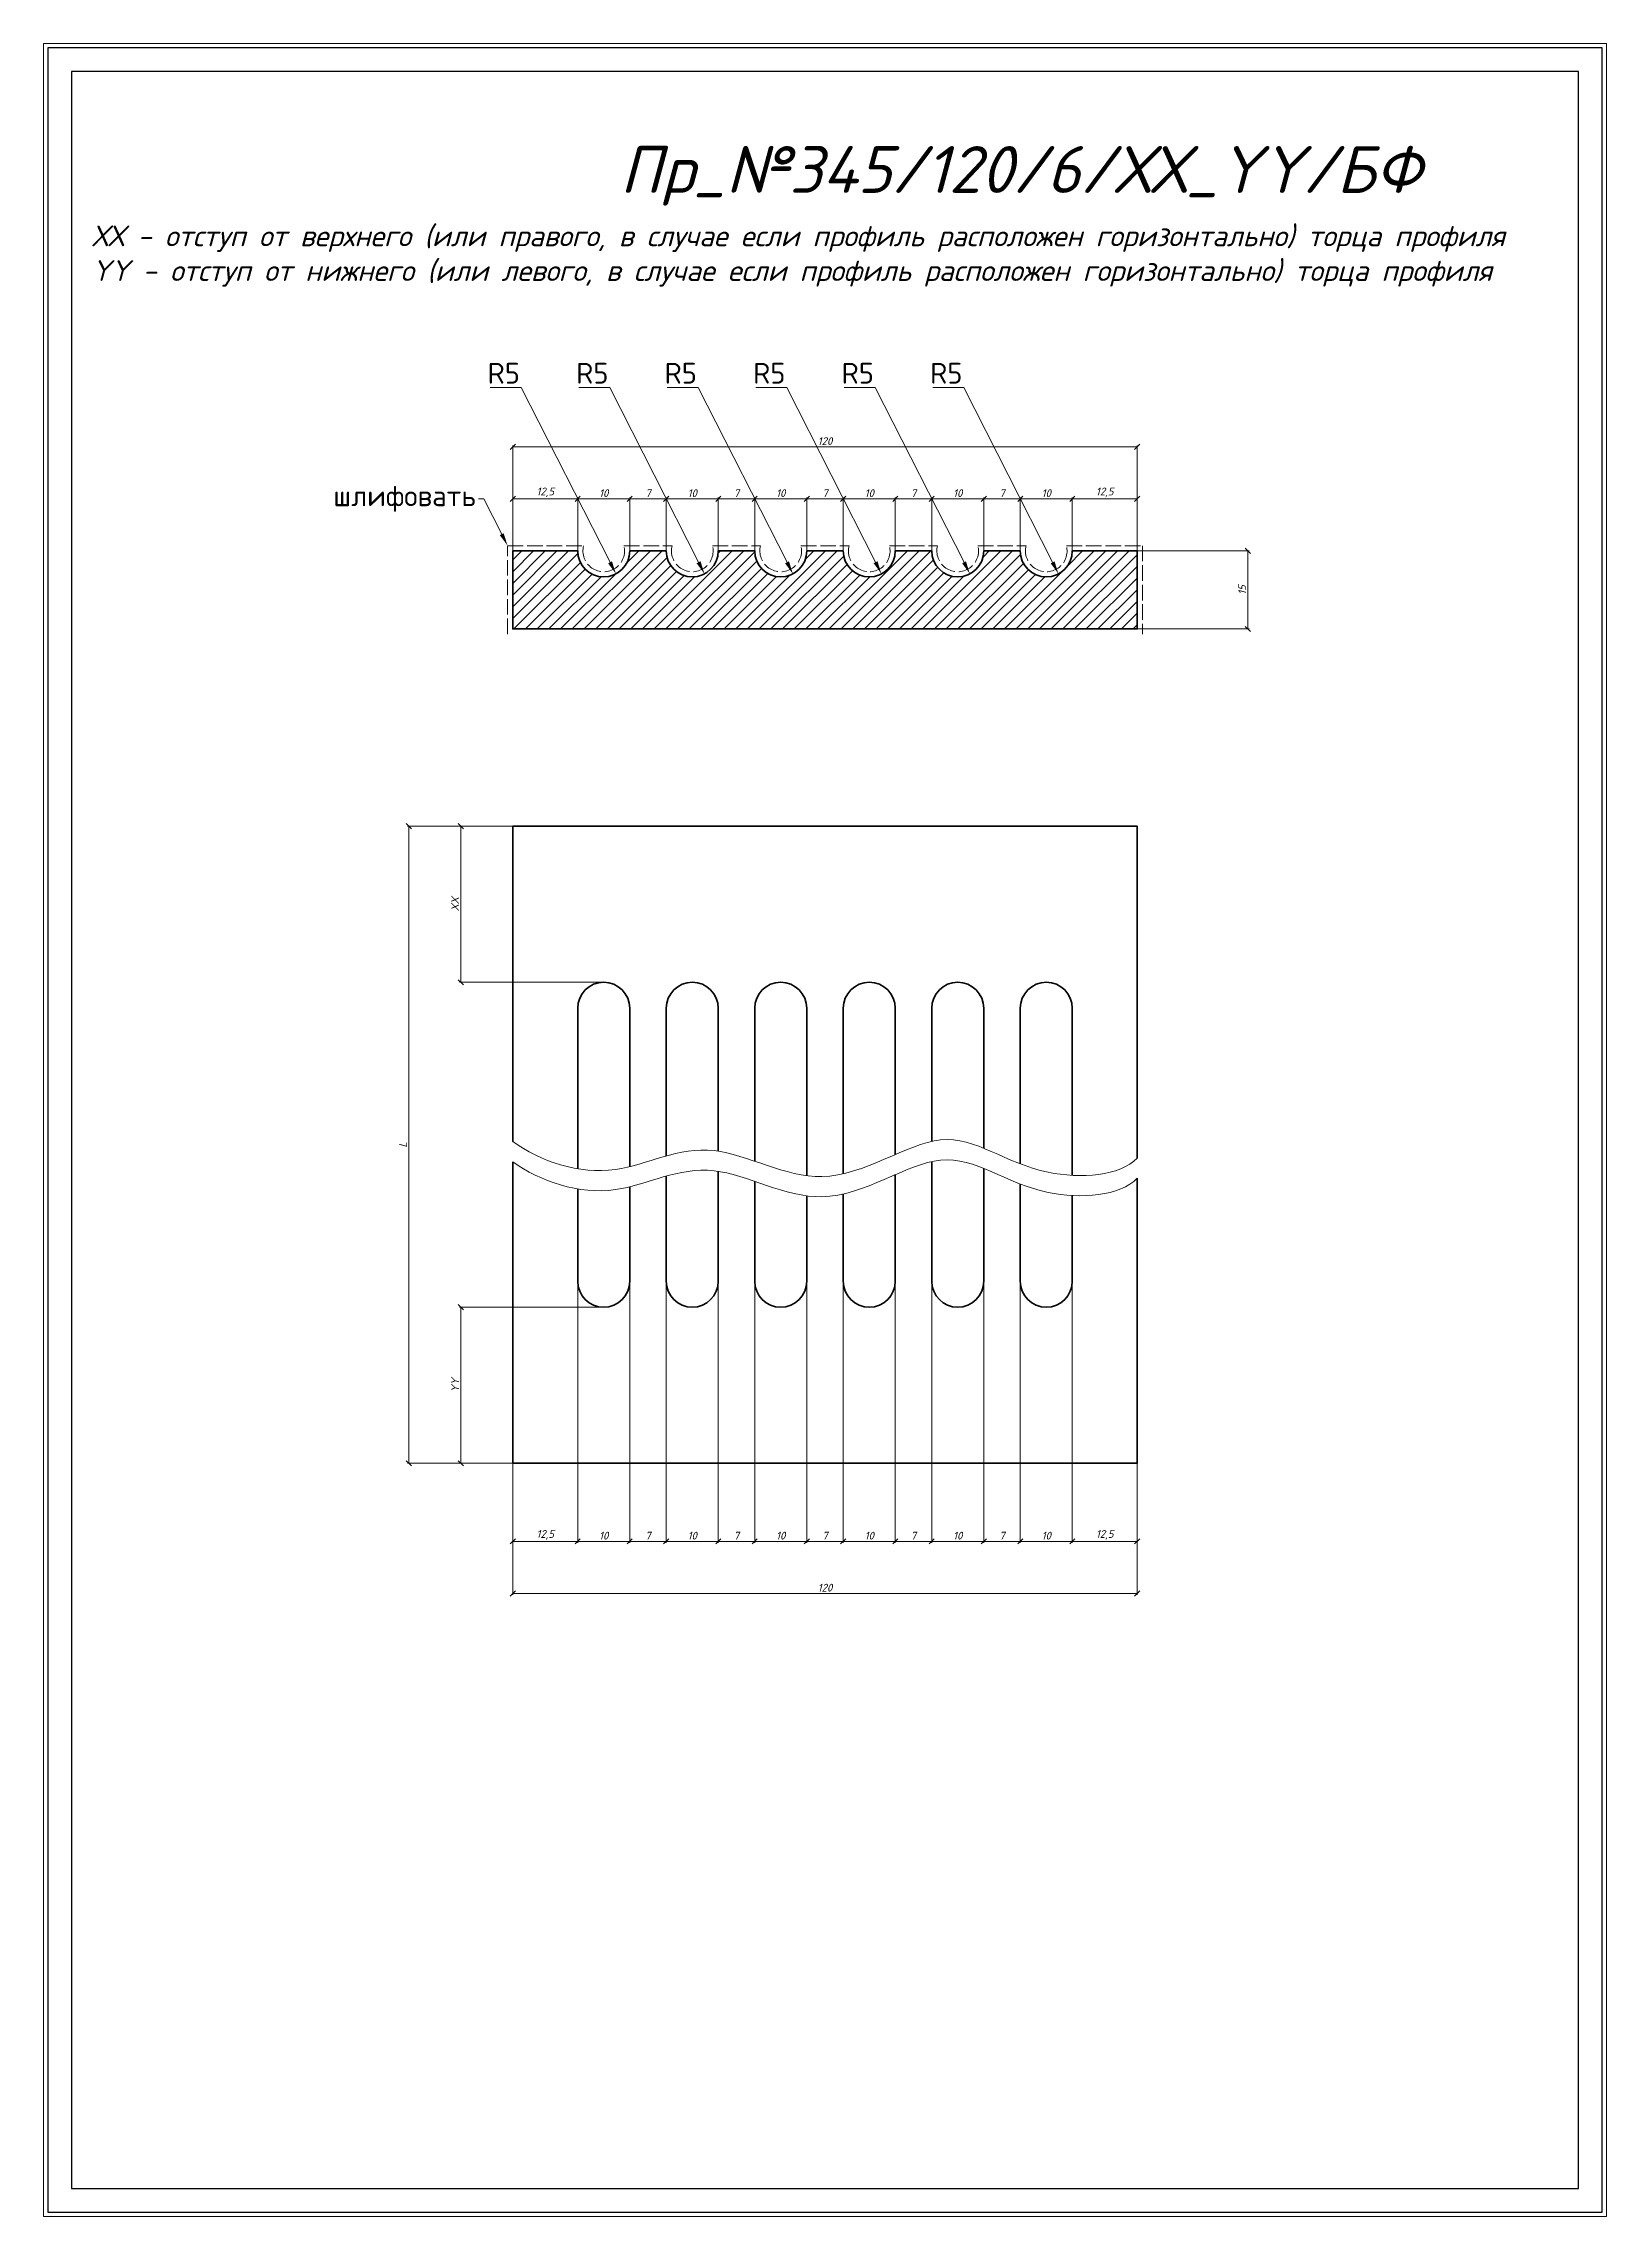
# Model space of a CAD drawing. Header units: millimetres. Extents: x 4786 to 5086, y -2217 to -1799.
import ezdxf
from ezdxf import colors
from ezdxf.entities.mleader import LeaderData, LeaderLine
from ezdxf.math import Vec2, Vec3

# ---------------------------------------------------------------- set-up
doc = ezdxf.new("R2010")
doc.units = ezdxf.units.MM
doc.linetypes.add('ACAD_ISO02W100', pattern=[15, 12, -3])
doc.layers.get('0').update_dxf_attribs({"lineweight": 13})
for name, color, linetype, lineweight in [('Пр_№345-БФ', 1, 'Continuous', 35), ('служебный слой ЛИНИИ ПУНКТИРНЫЕ', 7, 'ACAD_ISO02W100', 13), ('служебный слой НАДПИСИ', 7, 'Continuous', 13), ('служебный слой ПОЗИЦИИ', 7, 'Continuous', 13), ('служебный слой РАЗМЕРЫ', 7, 'Continuous', 9), ('служебный слой ШТАМП', 7, 'Continuous', 30), ('служебный слой ШТРИХОВКА', 7, 'Continuous', 5)]:
    doc.layers.add(name, color=color, linetype=linetype, lineweight=lineweight)
doc.styles.add('ЕСКД', font='isocpeur.ttf', dxfattribs={"oblique": 15})
doc.styles.add('ЕСКД профили размеры', font='isocpeur.ttf')
doc.styles.add('ЕСКД штамп_текст', font='isocpeur.ttf')
doc.dimstyles.new('ЕСКД', dxfattribs={"dimtxt": 3.5, "dimasz": 2.5, "dimexe": 0.25, "dimexo": 0, "dimgap": 0.35, "dimtad": 1, "dimdec": 1, "dimzin": 9, "dimtxsty": 'ЕСКД', "dimblk": 'OBLIQUE', "dimcen": 0, "dimclrd": 256, "dimclre": 256, "dimclrt": 256, "dimadec": 1, "dimazin": 0, "dimtfac": 1, "dimtdec": 1, "dimtmove": 0, "dimatfit": 3, "dimldrblk": 'DOTSMALL', "dimfxl": 1, "dimlwd": -1, "dimlwe": -1, "dimarcsym": 0})
doc.dimstyles.new('ЕСКД профили$4', dxfattribs={"dimtxt": 1.5, "dimasz": 1, "dimexe": 0.3, "dimexo": 0, "dimgap": 0.35, "dimtad": 1, "dimtoh": 1, "dimdec": 1, "dimzin": 9, "dimtxsty": 'ЕСКД профили размеры', "dimblk": 'OBLIQUE', "dimcen": 0, "dimse1": 1, "dimclrd": 256, "dimclre": 256, "dimclrt": 256, "dimadec": 1, "dimazin": 0, "dimtfac": 1, "dimtdec": 1, "dimtofl": 0, "dimtmove": 0, "dimatfit": 3, "dimldrblk": 'DOTSMALL', "dimfxl": 1, "dimlwd": -1, "dimlwe": -1, "dimarcsym": 2})

# ---------------------------------------------------------------- blocks, each defined once
blk = doc.blocks.new('_DotSmall')
at = {"color": 0, "linetype": 'ByBlock', "lineweight": -3, "const_width": 0.5}
blk.add_lwpolyline([(-0.0625, 0, 1), (0.0625, 0, 1)], format="xyb", close=True, dxfattribs=at)
blk = doc.blocks.new('_OBLIQUE')
at = {"color": 0, "linetype": 'ByBlock'}
blk.add_line((-0.5, -0.5), (0.5, 0.5), dxfattribs=at)
blk = doc.blocks.new('*D26')
at = {"layer": 'Defpoints', "color": 0, "transparency": 16777216}
for p in [(4888.22, -2037.2), (4875.75, -2072.2), (4875.75, -2087.2)]:
    blk.add_point(p, dxfattribs=at)
at = {"layer": 'служебный слой РАЗМЕРЫ', "transparency": 16777216}
for p, q in [((4888.22, -2037.2), (4888.22, -2087.45)), ((4875.75, -2072.2), (4875.75, -2087.45)), ((4888.22, -2087.2), (4875.75, -2087.2))]:
    blk.add_line(p, q, dxfattribs=at)
at = {"layer": 'служебный слой РАЗМЕРЫ', "transparency": 16777216, "rotation": 180}
blk.add_blockref('_OBLIQUE', (4875.75, -2087.2), dxfattribs=at)
at = {"layer": 'служебный слой РАЗМЕРЫ', "transparency": 16777216}
blk.add_blockref('_OBLIQUE', (4888.22, -2087.2), dxfattribs=at)
at = {"layer": 'служебный слой РАЗМЕРЫ', "transparency": 16777216, "insert": (4881.99, -2085.95), "char_height": 1.5, "attachment_point": 5, "style": 'ЕСКД'}
blk.add_mtext('12,5', dxfattribs=at)
blk = doc.blocks.new('*D24')
at = {"layer": 'Defpoints', "color": 0, "transparency": 16777216}
for p in [(4983.28, -2037.2), (4995.75, -2072.2), (4995.75, -2087.2)]:
    blk.add_point(p, dxfattribs=at)
at = {"layer": 'служебный слой РАЗМЕРЫ', "transparency": 16777216}
for p, q in [((4983.28, -2037.2), (4983.28, -2087.45)), ((4995.75, -2072.2), (4995.75, -2087.45)), ((4983.28, -2087.2), (4995.75, -2087.2))]:
    blk.add_line(p, q, dxfattribs=at)
at = {"layer": 'служебный слой РАЗМЕРЫ', "transparency": 16777216, "rotation": 180}
blk.add_blockref('_OBLIQUE', (4983.28, -2087.2), dxfattribs=at)
at = {"layer": 'служебный слой РАЗМЕРЫ', "transparency": 16777216}
blk.add_blockref('_OBLIQUE', (4995.75, -2087.2), dxfattribs=at)
at = {"layer": 'служебный слой РАЗМЕРЫ', "transparency": 16777216, "insert": (4989.51, -2085.95), "char_height": 1.5, "attachment_point": 5, "style": 'ЕСКД'}
blk.add_mtext('12,5', dxfattribs=at)
blk = doc.blocks.new('*D39')
at = {"layer": 'Defpoints', "color": 0, "transparency": 16777216}
for p in [(4932.24, -1886.85), (4932.24, -1896.85), (4939.26, -1896.85)]:
    blk.add_point(p, dxfattribs=at)
at = {"layer": 'служебный слой РАЗМЕРЫ', "transparency": 16777216}
for p, q in [((4932.24, -1896.85), (4932.24, -1886.6)), ((4939.26, -1886.85), (4932.24, -1886.85)), ((4939.26, -1896.85), (4939.26, -1886.6))]:
    blk.add_line(p, q, dxfattribs=at)
at = {"layer": 'служебный слой РАЗМЕРЫ', "transparency": 16777216, "rotation": 180}
blk.add_blockref('_OBLIQUE', (4932.24, -1886.85), dxfattribs=at)
at = {"layer": 'служебный слой РАЗМЕРЫ', "transparency": 16777216}
blk.add_blockref('_OBLIQUE', (4939.26, -1886.85), dxfattribs=at)
at = {"layer": 'служебный слой РАЗМЕРЫ', "transparency": 16777216, "insert": (4935.75, -1885.75), "char_height": 1.5, "attachment_point": 5, "style": 'ЕСКД'}
blk.add_mtext('7', dxfattribs=at)
blk = doc.blocks.new('*D38')
at = {"layer": 'Defpoints', "color": 0, "transparency": 16777216}
for p in [(4973.28, -1886.85), (4973.28, -1896.85), (4983.28, -1896.85)]:
    blk.add_point(p, dxfattribs=at)
at = {"layer": 'служебный слой РАЗМЕРЫ', "transparency": 16777216}
for p, q in [((4973.28, -1896.85), (4973.28, -1886.6)), ((4983.28, -1886.85), (4973.28, -1886.85)), ((4983.28, -1896.85), (4983.28, -1886.6))]:
    blk.add_line(p, q, dxfattribs=at)
at = {"layer": 'служебный слой РАЗМЕРЫ', "transparency": 16777216, "rotation": 180}
blk.add_blockref('_OBLIQUE', (4973.28, -1886.85), dxfattribs=at)
at = {"layer": 'служебный слой РАЗМЕРЫ', "transparency": 16777216}
blk.add_blockref('_OBLIQUE', (4983.28, -1886.85), dxfattribs=at)
at = {"layer": 'служебный слой РАЗМЕРЫ', "transparency": 16777216, "insert": (4978.28, -1885.75), "char_height": 1.5, "attachment_point": 5, "style": 'ЕСКД'}
blk.add_mtext('10', dxfattribs=at)
blk = doc.blocks.new('*D22')
at = {"layer": 'Defpoints', "color": 0, "transparency": 16777216}
for p in [(4976.09, -1892.35), (4978.35, -1896.81)]:
    blk.add_point(p, dxfattribs=at)
at = {"layer": 'служебный слой РАЗМЕРЫ', "transparency": 16777216}
for p, q in [((4956.46, -1865.45), (4962.41, -1865.45)), ((4962.41, -1865.45), (4979.49, -1899.04))]:
    blk.add_line(p, q, dxfattribs=at)
blk.add_solid([(4979.86, -1898.85), (4979.12, -1899.22), (4980.62, -1901.26)], dxfattribs=at)
at = {"layer": 'служебный слой РАЗМЕРЫ', "transparency": 16777216, "insert": (4959.06, -1862.7), "char_height": 4, "attachment_point": 5, "style": 'ЕСКД профили размеры'}
blk.add_mtext('R5', dxfattribs=at)
blk = doc.blocks.new('*D21')
at = {"layer": 'Defpoints', "color": 0, "transparency": 16777216}
for p in [(4959.07, -1892.35), (4961.33, -1896.81)]:
    blk.add_point(p, dxfattribs=at)
at = {"layer": 'служебный слой РАЗМЕРЫ', "transparency": 16777216}
for p, q in [((4939.44, -1865.45), (4945.39, -1865.45)), ((4945.39, -1865.45), (4962.47, -1899.04))]:
    blk.add_line(p, q, dxfattribs=at)
blk.add_solid([(4962.84, -1898.85), (4962.1, -1899.22), (4963.6, -1901.26)], dxfattribs=at)
at = {"layer": 'служебный слой РАЗМЕРЫ', "transparency": 16777216, "insert": (4942.04, -1862.7), "char_height": 4, "attachment_point": 5, "style": 'ЕСКД профили размеры'}
blk.add_mtext('R5', dxfattribs=at)
blk = doc.blocks.new('*D20')
at = {"layer": 'Defpoints', "color": 0, "transparency": 16777216}
for p in [(4942.07, -1892.35), (4944.33, -1896.81)]:
    blk.add_point(p, dxfattribs=at)
at = {"layer": 'служебный слой РАЗМЕРЫ', "transparency": 16777216}
for p, q in [((4922.44, -1865.45), (4928.39, -1865.45)), ((4928.39, -1865.45), (4945.47, -1899.04))]:
    blk.add_line(p, q, dxfattribs=at)
blk.add_solid([(4945.84, -1898.85), (4945.1, -1899.22), (4946.6, -1901.26)], dxfattribs=at)
at = {"layer": 'служебный слой РАЗМЕРЫ', "transparency": 16777216, "insert": (4925.04, -1862.7), "char_height": 4, "attachment_point": 5, "style": 'ЕСКД профили размеры'}
blk.add_mtext('R5', dxfattribs=at)
blk = doc.blocks.new('*D19')
at = {"layer": 'Defpoints', "color": 0, "transparency": 16777216}
for p in [(4925.05, -1892.35), (4927.31, -1896.81)]:
    blk.add_point(p, dxfattribs=at)
at = {"layer": 'служебный слой РАЗМЕРЫ', "transparency": 16777216}
for p, q in [((4905.42, -1865.45), (4911.37, -1865.45)), ((4911.37, -1865.45), (4928.45, -1899.04))]:
    blk.add_line(p, q, dxfattribs=at)
blk.add_solid([(4928.82, -1898.85), (4928.07, -1899.22), (4929.58, -1901.26)], dxfattribs=at)
at = {"layer": 'служебный слой РАЗМЕРЫ', "transparency": 16777216, "insert": (4908.02, -1862.7), "char_height": 4, "attachment_point": 5, "style": 'ЕСКД профили размеры'}
blk.add_mtext('R5', dxfattribs=at)
blk = doc.blocks.new('*D18')
at = {"layer": 'Defpoints', "color": 0, "transparency": 16777216}
for p in [(4908.05, -1892.35), (4910.32, -1896.81)]:
    blk.add_point(p, dxfattribs=at)
at = {"layer": 'служебный слой РАЗМЕРЫ', "transparency": 16777216}
for p, q in [((4888.43, -1865.45), (4894.38, -1865.45)), ((4894.38, -1865.45), (4911.45, -1899.04))]:
    blk.add_line(p, q, dxfattribs=at)
blk.add_solid([(4911.82, -1898.85), (4911.08, -1899.22), (4912.59, -1901.26)], dxfattribs=at)
at = {"layer": 'служебный слой РАЗМЕРЫ', "transparency": 16777216, "insert": (4891.03, -1862.7), "char_height": 4, "attachment_point": 5, "style": 'ЕСКД профили размеры'}
blk.add_mtext('R5', dxfattribs=at)
blk = doc.blocks.new('*D17')
at = {"layer": 'Defpoints', "color": 0, "transparency": 16777216}
for p in [(4891.03, -1892.35), (4893.3, -1896.81)]:
    blk.add_point(p, dxfattribs=at)
at = {"layer": 'служебный слой РАЗМЕРЫ', "transparency": 16777216}
for p, q in [((4871.41, -1865.45), (4877.36, -1865.45)), ((4877.36, -1865.45), (4894.43, -1899.04))]:
    blk.add_line(p, q, dxfattribs=at)
blk.add_solid([(4894.8, -1898.85), (4894.06, -1899.22), (4895.57, -1901.26)], dxfattribs=at)
at = {"layer": 'служебный слой РАЗМЕРЫ', "transparency": 16777216, "insert": (4874.01, -1862.7), "char_height": 4, "attachment_point": 5, "style": 'ЕСКД профили размеры'}
blk.add_mtext('R5', dxfattribs=at)
blk = doc.blocks.new('*D13')
at = {"layer": 'Defpoints', "color": 0, "transparency": 16777216}
for p in [(4905.24, -1886.85), (4898.22, -1896.85), (4905.24, -1896.85)]:
    blk.add_point(p, dxfattribs=at)
at = {"layer": 'служебный слой РАЗМЕРЫ', "transparency": 16777216}
for p, q in [((4898.22, -1896.85), (4898.22, -1886.6)), ((4898.22, -1886.85), (4905.24, -1886.85)), ((4905.24, -1896.85), (4905.24, -1886.6))]:
    blk.add_line(p, q, dxfattribs=at)
at = {"layer": 'служебный слой РАЗМЕРЫ', "transparency": 16777216, "rotation": 180}
blk.add_blockref('_OBLIQUE', (4898.22, -1886.85), dxfattribs=at)
at = {"layer": 'служебный слой РАЗМЕРЫ', "transparency": 16777216}
blk.add_blockref('_OBLIQUE', (4905.24, -1886.85), dxfattribs=at)
at = {"layer": 'служебный слой РАЗМЕРЫ', "transparency": 16777216, "insert": (4901.73, -1885.75), "char_height": 1.5, "attachment_point": 5, "style": 'ЕСКД'}
blk.add_mtext('7', dxfattribs=at)
blk = doc.blocks.new('*D12')
at = {"layer": 'Defpoints', "color": 0, "transparency": 16777216}
for p in [(4956.26, -1886.85), (4956.26, -1896.85), (4966.26, -1896.85)]:
    blk.add_point(p, dxfattribs=at)
at = {"layer": 'служебный слой РАЗМЕРЫ', "transparency": 16777216}
for p, q in [((4956.26, -1896.85), (4956.26, -1886.6)), ((4966.26, -1886.85), (4956.26, -1886.85)), ((4966.26, -1896.85), (4966.26, -1886.6))]:
    blk.add_line(p, q, dxfattribs=at)
at = {"layer": 'служебный слой РАЗМЕРЫ', "transparency": 16777216, "rotation": 180}
blk.add_blockref('_OBLIQUE', (4956.26, -1886.85), dxfattribs=at)
at = {"layer": 'служебный слой РАЗМЕРЫ', "transparency": 16777216}
blk.add_blockref('_OBLIQUE', (4966.26, -1886.85), dxfattribs=at)
at = {"layer": 'служебный слой РАЗМЕРЫ', "transparency": 16777216, "insert": (4961.26, -1885.75), "char_height": 1.5, "attachment_point": 5, "style": 'ЕСКД'}
blk.add_mtext('10', dxfattribs=at)
blk = doc.blocks.new('*D11')
at = {"layer": 'Defpoints', "color": 0, "transparency": 16777216}
for p in [(4922.24, -1886.85), (4922.24, -1896.85), (4932.24, -1896.85)]:
    blk.add_point(p, dxfattribs=at)
at = {"layer": 'служебный слой РАЗМЕРЫ', "transparency": 16777216}
for p, q in [((4922.24, -1896.85), (4922.24, -1886.6)), ((4932.24, -1886.85), (4922.24, -1886.85)), ((4932.24, -1896.85), (4932.24, -1886.6))]:
    blk.add_line(p, q, dxfattribs=at)
at = {"layer": 'служебный слой РАЗМЕРЫ', "transparency": 16777216, "rotation": 180}
blk.add_blockref('_OBLIQUE', (4922.24, -1886.85), dxfattribs=at)
at = {"layer": 'служебный слой РАЗМЕРЫ', "transparency": 16777216}
blk.add_blockref('_OBLIQUE', (4932.24, -1886.85), dxfattribs=at)
at = {"layer": 'служебный слой РАЗМЕРЫ', "transparency": 16777216, "insert": (4927.24, -1885.75), "char_height": 1.5, "attachment_point": 5, "style": 'ЕСКД'}
blk.add_mtext('10', dxfattribs=at)
blk = doc.blocks.new('*D10')
at = {"layer": 'Defpoints', "color": 0, "transparency": 16777216}
for p in [(4995.75, -1886.85), (4983.28, -1896.85), (4995.75, -1896.85)]:
    blk.add_point(p, dxfattribs=at)
at = {"layer": 'служебный слой РАЗМЕРЫ', "transparency": 16777216}
for p, q in [((4983.28, -1896.85), (4983.28, -1886.6)), ((4983.28, -1886.85), (4995.75, -1886.85)), ((4995.75, -1896.85), (4995.75, -1886.6))]:
    blk.add_line(p, q, dxfattribs=at)
at = {"layer": 'служебный слой РАЗМЕРЫ', "transparency": 16777216, "rotation": 180}
blk.add_blockref('_OBLIQUE', (4983.28, -1886.85), dxfattribs=at)
at = {"layer": 'служебный слой РАЗМЕРЫ', "transparency": 16777216}
blk.add_blockref('_OBLIQUE', (4995.75, -1886.85), dxfattribs=at)
at = {"layer": 'служебный слой РАЗМЕРЫ', "transparency": 16777216, "insert": (4989.51, -1885.6), "char_height": 1.5, "attachment_point": 5, "style": 'ЕСКД'}
blk.add_mtext('12,5', dxfattribs=at)
blk = doc.blocks.new('*D7')
at = {"layer": 'Defpoints', "color": 0, "transparency": 16777216}
for p in [(4875.75, -1886.85), (4875.75, -1896.85), (4888.22, -1896.85)]:
    blk.add_point(p, dxfattribs=at)
at = {"layer": 'служебный слой РАЗМЕРЫ', "transparency": 16777216}
for p, q in [((4875.75, -1896.85), (4875.75, -1886.6)), ((4888.22, -1886.85), (4875.75, -1886.85)), ((4888.22, -1896.85), (4888.22, -1886.6))]:
    blk.add_line(p, q, dxfattribs=at)
at = {"layer": 'служебный слой РАЗМЕРЫ', "transparency": 16777216, "rotation": 180}
blk.add_blockref('_OBLIQUE', (4875.75, -1886.85), dxfattribs=at)
at = {"layer": 'служебный слой РАЗМЕРЫ', "transparency": 16777216}
blk.add_blockref('_OBLIQUE', (4888.22, -1886.85), dxfattribs=at)
at = {"layer": 'служебный слой РАЗМЕРЫ', "transparency": 16777216, "insert": (4881.99, -1885.6), "char_height": 1.5, "attachment_point": 5, "style": 'ЕСКД'}
blk.add_mtext('12,5', dxfattribs=at)
blk = doc.blocks.new('*D6')
at = {"layer": 'Defpoints', "color": 0, "transparency": 16777216}
for p in [(4875.75, -1876.85), (4875.75, -1896.85), (4995.75, -1896.85)]:
    blk.add_point(p, dxfattribs=at)
at = {"layer": 'служебный слой РАЗМЕРЫ', "transparency": 16777216}
for p, q in [((4875.75, -1896.85), (4875.75, -1876.6)), ((4995.75, -1876.85), (4875.75, -1876.85)), ((4995.75, -1896.85), (4995.75, -1876.6))]:
    blk.add_line(p, q, dxfattribs=at)
at = {"layer": 'служебный слой РАЗМЕРЫ', "transparency": 16777216, "rotation": 180}
blk.add_blockref('_OBLIQUE', (4875.75, -1876.85), dxfattribs=at)
at = {"layer": 'служебный слой РАЗМЕРЫ', "transparency": 16777216}
blk.add_blockref('_OBLIQUE', (4995.75, -1876.85), dxfattribs=at)
at = {"layer": 'служебный слой РАЗМЕРЫ', "transparency": 16777216, "insert": (4935.75, -1875.75), "char_height": 1.5, "attachment_point": 5, "style": 'ЕСКД'}
blk.add_mtext('120', dxfattribs=at)
blk = doc.blocks.new('*D5')
at = {"layer": 'Defpoints', "color": 0, "transparency": 16777216}
for p in [(4893.22, -2042.2), (4865.75, -2072.2), (4875.75, -2072.2)]:
    blk.add_point(p, dxfattribs=at)
at = {"layer": 'служебный слой РАЗМЕРЫ', "transparency": 16777216}
for p, q in [((4893.22, -2042.2), (4865.5, -2042.2)), ((4865.75, -2042.2), (4865.75, -2072.2)), ((4875.75, -2072.2), (4865.5, -2072.2))]:
    blk.add_line(p, q, dxfattribs=at)
for p, rotation in [((4865.75, -2042.2), 90), ((4865.75, -2072.2), 270)]:
    blk.add_blockref('_OBLIQUE', p, dxfattribs=dict(at, rotation=rotation))
at = {"layer": 'служебный слой РАЗМЕРЫ', "transparency": 16777216, "insert": (4864.65, -2057.2), "char_height": 1.5, "attachment_point": 5, "rotation": 90, "style": 'ЕСКД'}
blk.add_mtext('YY', dxfattribs=at)
blk = doc.blocks.new('*D3')
at = {"layer": 'Defpoints', "color": 0, "transparency": 16777216}
for p in [(4875.75, -1949.75), (4855.75, -2072.2), (4875.75, -2072.2)]:
    blk.add_point(p, dxfattribs=at)
at = {"layer": 'служебный слой РАЗМЕРЫ', "transparency": 16777216}
for p, q in [((4875.75, -1949.75), (4855.5, -1949.75)), ((4855.75, -1949.75), (4855.75, -2072.2)), ((4875.75, -2072.2), (4855.5, -2072.2))]:
    blk.add_line(p, q, dxfattribs=at)
for p, rotation in [((4855.75, -1949.75), 90), ((4855.75, -2072.2), 270)]:
    blk.add_blockref('_OBLIQUE', p, dxfattribs=dict(at, rotation=rotation))
at = {"layer": 'служебный слой РАЗМЕРЫ', "transparency": 16777216, "insert": (4854.65, -2010.98), "char_height": 1.5, "attachment_point": 5, "rotation": 90, "style": 'ЕСКД'}
blk.add_mtext('L', dxfattribs=at)

msp = doc.modelspace()

# ---------------------------------------------------------------- hatches: boundary and pattern name
at = {"layer": 'служебный слой ШТРИХОВКА'}
h = msp.add_hatch(dxfattribs=at)
h.set_pattern_fill('ANSI31', color=256, scale=0.5, style=0)
h.set_pattern_definition([(45, (-840.2361, 2575.7656), (-1.122532, 1.122532), [])])
edge = h.paths.add_edge_path()
edge.add_line((4995.75, -1896.85), (4983.28, -1896.85))
edge.add_arc((4978.28, -1896.85), 5, -180, 0, ccw=False)
edge.add_line((4973.28, -1896.85), (4966.26, -1896.85))
edge.add_arc((4961.26, -1896.85), 5, -180, 0, ccw=False)
edge.add_line((4956.26, -1896.85), (4949.26, -1896.85))
edge.add_arc((4944.26, -1896.85), 5, -180, 0, ccw=False)
edge.add_line((4939.26, -1896.85), (4932.24, -1896.85))
edge.add_arc((4927.24, -1896.85), 5, -180, 0, ccw=False)
edge.add_line((4922.24, -1896.85), (4915.24, -1896.85))
edge.add_arc((4910.24, -1896.85), 5, -180, 0, ccw=False)
edge.add_line((4905.24, -1896.85), (4898.22, -1896.85))
edge.add_arc((4893.22, -1896.85), 5, -180, 0, ccw=False)
edge.add_line((4888.22, -1896.85), (4875.75, -1896.85))
edge.add_line((4875.75, -1896.85), (4875.75, -1911.85))
edge.add_line((4875.75, -1911.85), (4889.75, -1911.85))
edge.add_line((4889.75, -1911.85), (4981.75, -1911.85))
edge.add_line((4981.75, -1911.85), (4988.75, -1911.85))
edge.add_line((4988.75, -1911.85), (4995.75, -1911.85))
edge.add_line((4995.75, -1911.85), (4995.75, -1896.85))

# ---------------------------------------------------------------- linework, layer by layer
at = {"layer": 'Пр_№345-БФ'}
msp.add_lwpolyline([(4995.75, -1896.85), (4983.28, -1896.85, -1), (4973.28, -1896.85), (4966.26, -1896.85, -1), (4956.26, -1896.85), (4949.26, -1896.85, -1), (4939.26, -1896.85), (4932.24, -1896.85, -1), (4922.24, -1896.85), (4915.24, -1896.85, -1), (4905.24, -1896.85), (4898.22, -1896.85, -1), (4888.22, -1896.85), (4875.75, -1896.85), (4875.75, -1911.85), (4875.75, -1911.85), (4875.75, -1911.85), (4995.75, -1911.85), (4995.75, -1911.85), (4984.75, -1911.85), (4984.75, -1911.85), (4995.75, -1911.85)], format="xyb", close=True, dxfattribs=at)
for points in [[(4875.75, -2010.38), (4875.75, -1949.75), (4995.75, -1949.75), (4995.75, -2013.54)], [(4875.75, -2014.26), (4875.75, -2072.2), (4995.75, -2072.2), (4995.75, -2017.41)], [(4963.75, -2014.61), (4963.75, -2014.61)]]:
    msp.add_lwpolyline(points, dxfattribs=at)
for points in [[(4898.22, -2015.19), (4898.22, -1984.75, 1), (4888.22, -1984.75), (4888.22, -2015.58)], [(4915.24, -2012.21), (4915.24, -1984.75, 1), (4905.24, -1984.75), (4905.24, -2013.13)], [(4932.24, -2016.92), (4932.24, -1984.75, 1), (4922.24, -1984.75), (4922.24, -2014.14)], [(4949.26, -2012.85), (4949.26, -1984.75, 1), (4939.26, -1984.75), (4939.26, -2016.56)], [(4966.26, -2011.64), (4966.26, -1984.75, 1), (4956.26, -1984.75), (4956.26, -2010.34)], [(4983.28, -2016.85), (4983.28, -1984.75, 1), (4973.28, -1984.75), (4973.28, -2014.64)], [(4915.24, -2016.08), (4915.24, -2037.2, -1), (4905.24, -2037.2), (4905.24, -2017.01)], [(4949.26, -2016.72), (4949.26, -2037.2, -1), (4939.26, -2037.2), (4939.26, -2020.44)], [(4966.26, -2015.52), (4966.26, -2037.2, -1), (4956.26, -2037.2), (4956.26, -2014.21)], [(4898.22, -2019.06), (4898.22, -2037.2, -1), (4888.22, -2037.2), (4888.22, -2019.45)], [(4932.24, -2020.79), (4932.24, -2037.2, -1), (4922.24, -2037.2), (4922.24, -2018.02)], [(4983.28, -2020.72), (4983.28, -2037.2, -1), (4973.28, -2037.2), (4973.28, -2018.52)]]:
    msp.add_lwpolyline(points, format="xyb", dxfattribs=at)
at = {"layer": 'служебный слой ЛИНИИ ПУНКТИРНЫЕ', "ltscale": 0.25}
msp.add_lwpolyline([(4874.75, -1912.85), (4874.75, -1912.85), (4874.75, -1895.85), (4889.35, -1895.85, 1.290994), (4897.1, -1895.85), (4906.37, -1895.85, 1.290994), (4914.12, -1895.85), (4923.36, -1895.85, 1.290994), (4931.11, -1895.85), (4940.38, -1895.85, 1.290994), (4948.13, -1895.85), (4957.38, -1895.85, 1.290994), (4965.13, -1895.85), (4974.4, -1895.85, 1.290994), (4982.15, -1895.85), (4996.75, -1895.85), (4996.75, -1912.85), (4996.75, -1912.85), (4996.75, -1912.85), (4996.75, -1912.85), (4996.75, -1912.85), (4996.75, -1912.85), (4996.75, -1912.85), (4996.75, -1912.85)], format="xyb", dxfattribs=at)
at = {"layer": 'служебный слой ШТАМП', "color": 6, "lineweight": 5, "ltscale": 100}
msp.add_lwpolyline([(5085.95, -1799.32), (4785.55, -1799.32), (4785.55, -2216.96), (5085.95, -2216.96)], close=True, dxfattribs=at)
at = {"layer": 'служебный слой ШТАМП', "color": 0, "ltscale": 100}
for points in [[(5085.09, -1800.19), (4786.41, -1800.19), (4786.41, -2216.1), (5085.09, -2216.1)], [(5080.56, -1804.72), (4790.94, -1804.72), (4790.94, -2211.56), (5080.56, -2211.56)]]:
    msp.add_lwpolyline(points, close=True, dxfattribs=at)
at = {"layer": 'служебный слой ШТРИХОВКА'}
for points in [[(4875.75, -2010.38), (4881.01, -2014.12), (4894.88, -2018.96), (4912.92, -2008.03), (4936.44, -2022.32), (4959.49, -2004.35), (4974.17, -2018.27), (4992.56, -2017), (4995.75, -2013.54)], [(4875.75, -2014.26), (4881.01, -2018), (4894.88, -2022.84), (4912.92, -2011.9), (4936.44, -2026.2), (4959.49, -2008.23), (4974.17, -2022.14), (4992.56, -2020.87), (4995.75, -2017.41)]]:
    msp.add_open_spline(points, degree=3, knots=[0, 0, 0, 0, 16.914398, 31.673167, 45.232529, 60.868694, 76.888333, 88.564807, 88.564807, 88.564807, 88.564807], dxfattribs=at)

# ---------------------------------------------------------------- texts
at = {"layer": 'служебный слой НАДПИСИ', "style": 'ЕСКД', "oblique": 15}
msp.add_text('Пр_№345/120/6/ХХ_YY/БФ', height=9, dxfattribs=at).set_placement((4896.34, -1828.04))
at = {"layer": 'служебный слой НАДПИСИ', "insert": (4794.86, -1834.3), "char_height": 4, "attachment_point": 1, "style": 'ЕСКД'}
msp.add_mtext_dynamic_manual_height_columns('ХХ - отступ от верхнего (или правого, в случае если профиль расположен горизонтально) торца профиля\\PYY - отступ от нижнего (или левого, в случае если профиль расположен горизонтально) торца профиля', width=307.678, gutter_width=15, heights=[0], dxfattribs=at)

# ---------------------------------------------------------------- dimensions: what is measured, and where the dimension line sits
at = {"layer": 'служебный слой РАЗМЕРЫ'}
for center, mpoint, picture, middle in [((4893.3, -1896.81), (4891.03, -1892.35), '*D17', (4874.01, -1865.45)), ((4910.32, -1896.81), (4908.05, -1892.35), '*D18', (4891.03, -1865.45)), ((4927.31, -1896.81), (4925.05, -1892.35), '*D19', (4908.02, -1865.45)), ((4944.33, -1896.81), (4942.07, -1892.35), '*D20', (4925.04, -1865.45)), ((4961.33, -1896.81), (4959.07, -1892.35), '*D21', (4942.04, -1865.45)), ((4978.35, -1896.81), (4976.09, -1892.35), '*D22', (4959.06, -1865.45))]:
    dim = msp.add_radius_dim(center=center, mpoint=mpoint, dimstyle='ЕСКД профили$4', override={"dimtxt": 4, "dimasz": 2.5, "dimgap": 0.75, "dimsah": 1}, dxfattribs=at)
    dim.commit()
    dim.dimension.update_dxf_attribs({"geometry": picture, "text_midpoint": middle, "dimtype": 132})
for base, p1, p2, picture, middle in [((4875.75, -1876.85), (4995.75, -1896.85), (4875.75, -1896.85), '*D6', (4935.75, -1875.75)), ((4905.24, -1886.85), (4898.22, -1896.85), (4905.24, -1896.85), '*D13', (4901.73, -1885.75)), ((4922.24, -1886.85), (4932.24, -1896.85), (4922.24, -1896.85), '*D11', (4927.24, -1885.75)), ((4956.26, -1886.85), (4966.26, -1896.85), (4956.26, -1896.85), '*D12', (4961.26, -1885.75))]:
    dim = msp.add_linear_dim(base=base, p1=p1, p2=p2, angle=180, dimstyle='ЕСКД', override={"dimtxt": 1.5, "dimasz": 1}, dxfattribs=at)
    dim.commit()
    dim.dimension.update_dxf_attribs({"geometry": picture, "text_midpoint": middle})
for base, p1, p2, picture, middle in [((4875.75, -1886.85), (4888.22, -1896.85), (4875.75, -1896.85), '*D7', (4881.99, -1885.6)), ((4932.24, -1886.85), (4939.26, -1896.85), (4932.24, -1896.85), '*D39', (4935.75, -1885.75)), ((4973.28, -1886.85), (4983.28, -1896.85), (4973.28, -1896.85), '*D38', (4978.28, -1885.75)), ((4995.75, -1886.85), (4983.28, -1896.85), (4995.75, -1896.85), '*D10', (4989.51, -1885.6)), ((4875.75, -2087.2), (4888.22, -2037.2), (4875.75, -2072.2), '*D26', (4881.99, -2085.95)), ((4995.75, -2087.2), (4983.28, -2037.2), (4995.75, -2072.2), '*D24', (4989.51, -2085.95))]:
    dim = msp.add_linear_dim(base=base, p1=p1, p2=p2, dimstyle='ЕСКД', override={"dimtxt": 1.5, "dimasz": 1}, dxfattribs=at)
    dim.commit()
    dim.dimension.update_dxf_attribs({"geometry": picture, "text_midpoint": middle})
for base, p1, p2 in [((4898.22, -1886.85), (4888.22, -1896.85), (4898.22, -1896.85)), ((4915.24, -1886.85), (4905.24, -1896.85), (4915.24, -1896.85)), ((4922.24, -1886.85), (4915.24, -1896.85), (4922.24, -1896.85)), ((4949.26, -1886.85), (4939.26, -1896.85), (4949.26, -1896.85)), ((4956.26, -1886.85), (4949.26, -1896.85), (4956.26, -1896.85)), ((4973.28, -1886.85), (4966.26, -1896.85), (4973.28, -1896.85)), ((4898.22, -2087.2), (4888.22, -2037.2), (4898.22, -2037.2)), ((4905.24, -2087.2), (4898.22, -2037.2), (4905.24, -2037.2)), ((4915.24, -2087.2), (4905.24, -2037.2), (4915.24, -2037.2)), ((4922.24, -2087.2), (4915.24, -2037.2), (4922.24, -2037.2)), ((4932.24, -2087.2), (4922.24, -2037.2), (4932.24, -2037.2)), ((4939.26, -2087.2), (4932.24, -2037.2), (4939.26, -2037.2)), ((4949.26, -2087.2), (4939.26, -2037.2), (4949.26, -2037.2)), ((4956.26, -2087.2), (4949.26, -2037.2), (4956.26, -2037.2)), ((4966.26, -2087.2), (4956.26, -2037.2), (4966.26, -2037.2)), ((4973.28, -2087.2), (4966.26, -2037.2), (4973.28, -2037.2)), ((4983.28, -2087.2), (4973.28, -2037.2), (4983.28, -2037.2)), ((4995.75, -2097.2), (4875.75, -2072.2), (4995.75, -2072.2))]:
    msp.add_linear_dim(base=base, p1=p1, p2=p2, dimstyle='ЕСКД', override={"dimtxt": 1.5, "dimasz": 1}, dxfattribs=at).render()
msp.add_linear_dim(base=(5017.03, -1896.85), p1=(4995.75, -1911.85), p2=(4995.75, -1896.85), angle=90, dimstyle='ЕСКД', override={"dimtxt": 1.5, "dimasz": 1}, dxfattribs=at).render()
for base, p1, angle, text, picture, middle in [((4855.75, -2072.2), (4875.75, -1949.75), 90, 'L', '*D3', (4854.65, -2010.98)), ((4865.75, -2072.2), (4893.22, -2042.2), 270, 'YY', '*D5', (4864.65, -2057.2))]:
    dim = msp.add_linear_dim(base=base, p1=p1, p2=(4875.75, -2072.2), angle=angle, text=text, dimstyle='ЕСКД', override={"dimtxt": 1.5, "dimasz": 1}, dxfattribs=at)
    dim.commit()
    dim.dimension.update_dxf_attribs({"geometry": picture, "text_midpoint": middle})
msp.add_linear_dim(base=(4865.75, -1949.75), p1=(4893.22, -1979.75), p2=(4875.75, -1949.75), angle=90, text='XX', dimstyle='ЕСКД', override={"dimtxt": 1.5, "dimasz": 1}, dxfattribs=at).render()

# ---------------------------------------------------------------- leaders
at = {"layer": 'служебный слой ПОЗИЦИИ'}
ml = msp.add_multileader_mtext('Standard', dxfattribs=at)
ml.set_content('\\A1;шлифовать', color=256, style='ЕСКД штамп_текст')
ml.set_leader_properties(color=256, linetype='ByLayer', lineweight=-1)
ml.build(insert=Vec2(0, 0))
ml.multileader.update_dxf_attribs({"dogleg_length": 1, "arrow_head_size": 2.5})
ctx = ml.context
ctx.base_point, ctx.arrow_head_size, ctx.landing_gap_size, ctx.plane_origin = Vec3(4840.97, -1886.85), 2.5, 0.5, Vec3(4898.18, -1874.16)
ctx.text_align_type = 2
notes = []
notes.append((ctx, [(0, (1, 1, 0), (4870.17, -1886.85), (-1, 0), 1, [(0, [(4874.75, -1895.85)], 0, [])])]))
ctx.mtext.insert, ctx.mtext.alignment, ctx.mtext.flow_direction = Vec3(4868.67, -1884.25), 3, 5
for ctx, leaders in notes:
    for number, flags, end, landing, length, lines in leaders:
        leader = LeaderData()
        leader.index, (leader.has_last_leader_line, leader.has_dogleg_vector, leader.attachment_direction) = number, flags
        leader.last_leader_point, leader.dogleg_vector, leader.dogleg_length = Vec3(end), Vec3(landing), length
        for number, points, colour, breaks in lines:
            line = LeaderLine()
            line.index, line.vertices, line.color, line.breaks = number, Vec3.list(points), colors.encode_raw_color(colour), breaks
            leader.lines.append(line)
        ctx.leaders.append(leader)

doc.saveas('drawing.dxf')
